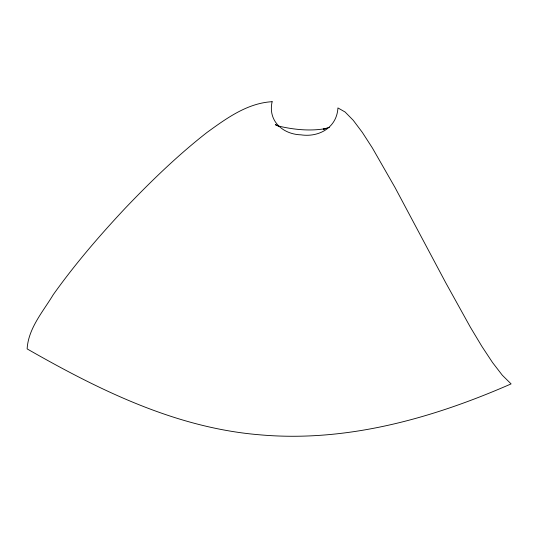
<?xml version="1.0" encoding="UTF-8"?>
<svg xmlns="http://www.w3.org/2000/svg" width="538" height="538" viewBox="0 0 538 538"><rect width="100%" height="100%" fill="white"/><g stroke="black" fill="none" stroke-linecap="round" stroke-linejoin="round"><path stroke-width="0.81" d="M329.39 127.304L323.311 129.194L327.501 128.266C311.415 131.44 294.669 129.833 278.812 126.127M278.328 125.872L275.315 124.655L278.536 126.228M272.134 101.695C267.689 120.936 282.84 134.278 300.91 134.836C318.967 137.573 336.869 127.593 337.931 107.923L345.107 112.018L353.231 120.283L362.343 132.415L372.41 148.017L395.067 187.587L445.733 282.739L470.434 327.306L481.907 346.425L492.579 362.592L502.331 375.248L511.1 383.903C432.31 418.403 346.465 442.599 259.726 434.805C175.818 427.945 99.106 390.03 27.135 348.9C28.312 328.301 43.047 311.623 53.269 294.656C74.984 264.138 99.476 235.718 125.051 208.394C150.761 181.467 177.553 155.462 206.915 132.516C226.37 118.427 247.272 103.101 272.134 101.695"/></g></svg>
